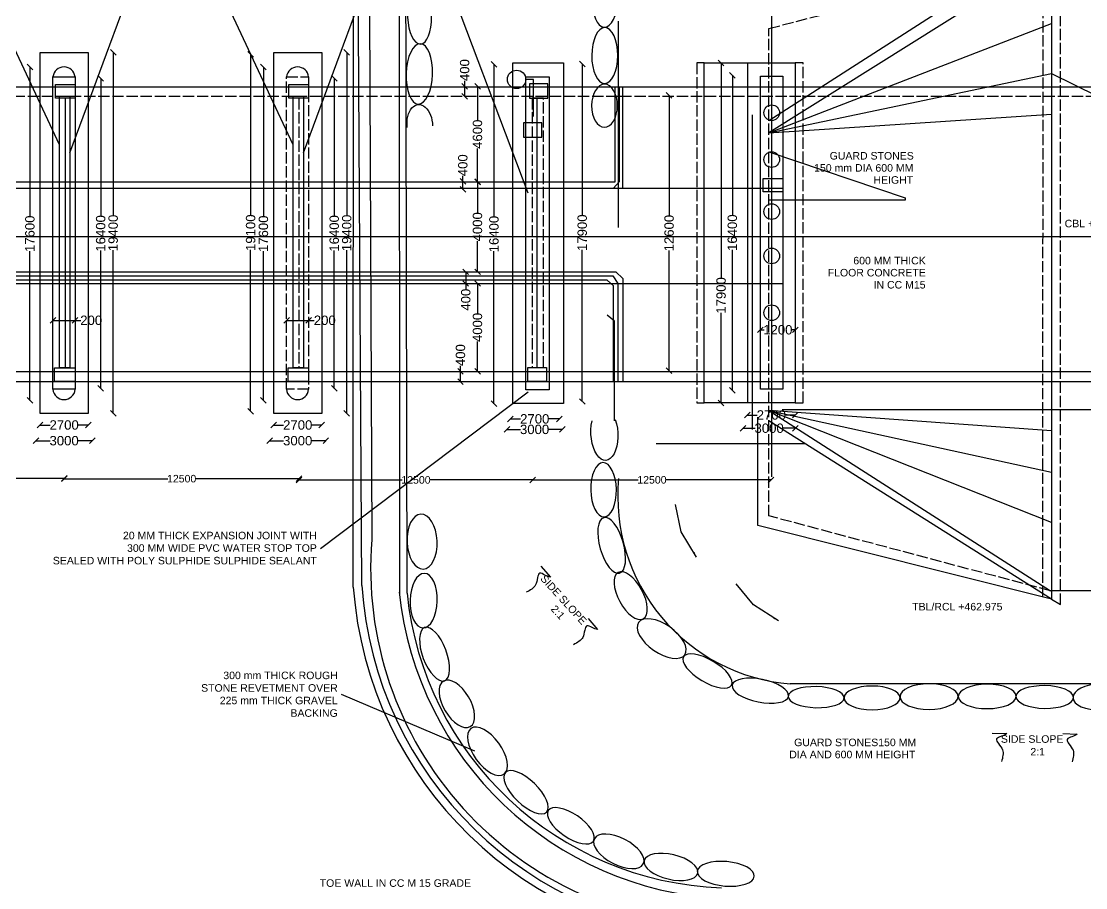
# Model space of a CAD drawing. Header units: millimetres. Extents: x -112454 to 301508, y -143387 to 43222.
# Drawn here: x 205850 to 262431, y -101348 to -55303 of the extents above; entities that cross this region are included whole.
import ezdxf

# ---------------------------------------------------------------- set-up
doc = ezdxf.new("R2010")
doc.units = ezdxf.units.MM
doc.header["$MEASUREMENT"] = 0
doc.linetypes.add('ACAD_ISO02W100', pattern=[15, 12, -3])
for name, color, linetype in [('DIMENSION', 7, 'Continuous'), ('DRAWING', 7, 'Continuous'), ('TEXT', 7, 'Continuous')]:
    doc.layers.add(name, color=color, linetype=linetype)
doc.styles.get("Standard").update_dxf_attribs({"font": 'arial.ttf', "height": 500})
doc.dimstyles.get("Standard").update_dxf_attribs({"dimtxt": 500, "dimasz": 300, "dimexe": 0.18, "dimexo": 0.0625, "dimgap": 0.09, "dimtad": 0, "dimdec": 0, "dimzin": 0, "dimdsep": 46, "dimtxsty": 'Standard', "dimblk": 'OBLIQUE', "dimcen": 0.09, "dimse1": 1, "dimse2": 1, "dimadec": 0, "dimazin": 0, "dimtfac": 1, "dimtdec": 0, "dimtofl": 0, "dimtmove": 0, "dimatfit": 3, "dimfxl": 0, "dimtolj": 1, "dimtzin": 0, "dimarcsym": 0})

# ---------------------------------------------------------------- blocks, each defined once
blk = doc.blocks.new('_Oblique')
at = {"color": 0, "linetype": 'ByBlock', "lineweight": -2}
blk.add_line((-0.5, -0.5), (0.5, 0.5), dxfattribs=at)
blk = doc.blocks.new('*D146')
at = {"layer": 'Defpoints', "color": 0, "transparency": 16777216}
for p in [(206308, -57739), (206851, -57739), (206851, -75452)]:
    blk.add_point(p, dxfattribs=at)
at = {"layer": 'DIMENSION', "color": 0, "lineweight": -2, "transparency": 16777216}
for p, q in [((206308, -57739), (206308, -65679)), ((206308, -75452), (206308, -67512))]:
    blk.add_line(p, q, dxfattribs=at)
at = {"layer": 'DIMENSION', "color": 0, "lineweight": -2, "transparency": 16777216, "xscale": 300, "yscale": 300, "zscale": 300}
for p, rotation in [((206308, -57739), 90), ((206308, -75452), 270)]:
    blk.add_blockref('_Oblique', p, dxfattribs=dict(at, rotation=rotation))
at = {"layer": 'DIMENSION', "color": 0, "transparency": 16777216, "insert": (206308, -66596), "char_height": 500, "attachment_point": 5, "rotation": 90}
blk.add_mtext('\\A1;17600', dxfattribs=at)
blk = doc.blocks.new('*D147')
at = {"layer": 'Defpoints', "color": 0, "transparency": 16777216}
for p in [(209892, -58341), (209892, -74809), (210072, -74809)]:
    blk.add_point(p, dxfattribs=at)
at = {"layer": 'DIMENSION', "color": 0, "lineweight": -2, "transparency": 16777216}
for p, q in [((210072, -58341), (210072, -65659)), ((210072, -74809), (210072, -67492))]:
    blk.add_line(p, q, dxfattribs=at)
at = {"layer": 'DIMENSION', "color": 0, "lineweight": -2, "transparency": 16777216, "xscale": 300, "yscale": 300, "zscale": 300}
for p, rotation in [((210072, -58341), 90), ((210072, -74809), 270)]:
    blk.add_blockref('_Oblique', p, dxfattribs=dict(at, rotation=rotation))
at = {"layer": 'DIMENSION', "color": 0, "transparency": 16777216, "insert": (210072, -66575), "char_height": 500, "attachment_point": 5, "rotation": 90}
blk.add_mtext('\\A1;16400', dxfattribs=at)
blk = doc.blocks.new('*D148')
at = {"layer": 'Defpoints', "color": 0, "transparency": 16777216}
for p in [(209408, -56960), (210735, -56960), (209408, -76140)]:
    blk.add_point(p, dxfattribs=at)
at = {"layer": 'DIMENSION', "color": 0, "lineweight": -2, "transparency": 16777216}
for p, q in [((210735, -56960), (210735, -65633)), ((210735, -76140), (210735, -67466))]:
    blk.add_line(p, q, dxfattribs=at)
at = {"layer": 'DIMENSION', "color": 0, "lineweight": -2, "transparency": 16777216, "xscale": 300, "yscale": 300, "zscale": 300}
for p, rotation in [((210735, -56960), 90), ((210735, -76140), 270)]:
    blk.add_blockref('_Oblique', p, dxfattribs=dict(at, rotation=rotation))
at = {"layer": 'DIMENSION', "color": 0, "transparency": 16777216, "insert": (210735, -66550), "char_height": 500, "attachment_point": 5, "rotation": 90}
blk.add_mtext('\\A1;19400', dxfattribs=at)
blk = doc.blocks.new('*D149')
at = {"layer": 'Defpoints', "color": 0, "transparency": 16777216}
for p in [(206851, -76140), (209408, -76140), (209408, -76759)]:
    blk.add_point(p, dxfattribs=at)
at = {"layer": 'DIMENSION', "color": 0, "lineweight": -2, "transparency": 16777216}
for p, q in [((206851, -76759), (207379, -76759)), ((209408, -76759), (208879, -76759))]:
    blk.add_line(p, q, dxfattribs=at)
at = {"layer": 'DIMENSION', "color": 0, "lineweight": -2, "transparency": 16777216, "xscale": 300, "yscale": 300, "zscale": 300, "rotation": 180}
blk.add_blockref('_Oblique', (206851, -76759), dxfattribs=at)
at = {"layer": 'DIMENSION', "color": 0, "lineweight": -2, "transparency": 16777216, "xscale": 300, "yscale": 300, "zscale": 300}
blk.add_blockref('_Oblique', (209408, -76759), dxfattribs=at)
at = {"layer": 'DIMENSION', "color": 0, "transparency": 16777216, "insert": (208129, -76759), "char_height": 500, "attachment_point": 5}
blk.add_mtext('\\A1;2700', dxfattribs=at)
blk = doc.blocks.new('*D144')
at = {"layer": 'Defpoints', "color": 0, "transparency": 16777216}
for p in [(206632, -77485), (209623, -77485), (206632, -77594)]:
    blk.add_point(p, dxfattribs=at)
at = {"layer": 'DIMENSION', "color": 0, "lineweight": -2, "transparency": 16777216}
for p, q in [((206632, -77594), (207382, -77594)), ((209623, -77594), (208873, -77594))]:
    blk.add_line(p, q, dxfattribs=at)
at = {"layer": 'DIMENSION', "color": 0, "lineweight": -2, "transparency": 16777216, "xscale": 300, "yscale": 300, "zscale": 300, "rotation": 180}
blk.add_blockref('_Oblique', (206632, -77594), dxfattribs=at)
at = {"layer": 'DIMENSION', "color": 0, "lineweight": -2, "transparency": 16777216, "xscale": 300, "yscale": 300, "zscale": 300}
blk.add_blockref('_Oblique', (209623, -77594), dxfattribs=at)
at = {"layer": 'DIMENSION', "color": 0, "transparency": 16777216, "insert": (208127, -77594), "char_height": 500, "attachment_point": 5}
blk.add_mtext('\\A1;3000', dxfattribs=at)
blk = doc.blocks.new('*D150')
at = {"layer": 'Defpoints', "color": 0, "transparency": 16777216}
for p in [(208710, -71196), (207534, -71750), (208710, -71750)]:
    blk.add_point(p, dxfattribs=at)
at = {"layer": 'DIMENSION', "color": 0, "lineweight": -2, "transparency": 16777216}
for p, q in [((207534, -71196), (208710, -71196)), ((208710, -71196), (209010, -71196))]:
    blk.add_line(p, q, dxfattribs=at)
at = {"layer": 'DIMENSION', "color": 0, "lineweight": -2, "transparency": 16777216, "xscale": 300, "yscale": 300, "zscale": 300, "rotation": 180}
blk.add_blockref('_Oblique', (207534, -71196), dxfattribs=at)
at = {"layer": 'DIMENSION', "color": 0, "lineweight": -2, "transparency": 16777216, "xscale": 300, "yscale": 300, "zscale": 300}
blk.add_blockref('_Oblique', (208710, -71196), dxfattribs=at)
at = {"layer": 'DIMENSION', "color": 0, "transparency": 16777216, "insert": (209566, -71196), "char_height": 500, "attachment_point": 5}
blk.add_mtext('\\A1;200', dxfattribs=at)
blk = doc.blocks.new('*D152')
at = {"layer": 'Defpoints', "color": 0, "transparency": 16777216}
for p in [(218042, -57055), (218047, -57055), (217946, -76023)]:
    blk.add_point(p, dxfattribs=at)
at = {"layer": 'DIMENSION', "color": 0, "lineweight": -2, "transparency": 16777216}
for p, q in [((218042, -57055), (218042, -65623)), ((218042, -76023), (218042, -67456))]:
    blk.add_line(p, q, dxfattribs=at)
at = {"layer": 'DIMENSION', "color": 0, "lineweight": -2, "transparency": 16777216, "xscale": 300, "yscale": 300, "zscale": 300}
for p, rotation in [((218042, -57055), 90), ((218042, -76023), 270)]:
    blk.add_blockref('_Oblique', p, dxfattribs=dict(at, rotation=rotation))
at = {"layer": 'DIMENSION', "color": 0, "transparency": 16777216, "insert": (218042, -66539), "char_height": 500, "attachment_point": 5, "rotation": 90}
blk.add_mtext('\\A1;19100', dxfattribs=at)
blk = doc.blocks.new('*D153')
at = {"layer": 'Defpoints', "color": 0, "transparency": 16777216}
for p in [(218723, -57739), (219266, -57739), (219266, -75452)]:
    blk.add_point(p, dxfattribs=at)
at = {"layer": 'DIMENSION', "color": 0, "lineweight": -2, "transparency": 16777216}
for p, q in [((218723, -57739), (218723, -65679)), ((218723, -75452), (218723, -67512))]:
    blk.add_line(p, q, dxfattribs=at)
at = {"layer": 'DIMENSION', "color": 0, "lineweight": -2, "transparency": 16777216, "xscale": 300, "yscale": 300, "zscale": 300}
for p, rotation in [((218723, -57739), 90), ((218723, -75452), 270)]:
    blk.add_blockref('_Oblique', p, dxfattribs=dict(at, rotation=rotation))
at = {"layer": 'DIMENSION', "color": 0, "transparency": 16777216, "insert": (218723, -66596), "char_height": 500, "attachment_point": 5, "rotation": 90}
blk.add_mtext('\\A1;17600', dxfattribs=at)
blk = doc.blocks.new('*D154')
at = {"layer": 'Defpoints', "color": 0, "transparency": 16777216}
for p in [(222307, -58341), (222307, -74809), (222487, -74809)]:
    blk.add_point(p, dxfattribs=at)
at = {"layer": 'DIMENSION', "color": 0, "lineweight": -2, "transparency": 16777216}
for p, q in [((222487, -58341), (222487, -65659)), ((222487, -74809), (222487, -67492))]:
    blk.add_line(p, q, dxfattribs=at)
at = {"layer": 'DIMENSION', "color": 0, "lineweight": -2, "transparency": 16777216, "xscale": 300, "yscale": 300, "zscale": 300}
for p, rotation in [((222487, -58341), 90), ((222487, -74809), 270)]:
    blk.add_blockref('_Oblique', p, dxfattribs=dict(at, rotation=rotation))
at = {"layer": 'DIMENSION', "color": 0, "transparency": 16777216, "insert": (222487, -66575), "char_height": 500, "attachment_point": 5, "rotation": 90}
blk.add_mtext('\\A1;16400', dxfattribs=at)
blk = doc.blocks.new('*D155')
at = {"layer": 'Defpoints', "color": 0, "transparency": 16777216}
for p in [(221824, -56960), (223151, -56960), (221824, -76140)]:
    blk.add_point(p, dxfattribs=at)
at = {"layer": 'DIMENSION', "color": 0, "lineweight": -2, "transparency": 16777216}
for p, q in [((223151, -56960), (223151, -65633)), ((223151, -76140), (223151, -67466))]:
    blk.add_line(p, q, dxfattribs=at)
at = {"layer": 'DIMENSION', "color": 0, "lineweight": -2, "transparency": 16777216, "xscale": 300, "yscale": 300, "zscale": 300}
for p, rotation in [((223151, -56960), 90), ((223151, -76140), 270)]:
    blk.add_blockref('_Oblique', p, dxfattribs=dict(at, rotation=rotation))
at = {"layer": 'DIMENSION', "color": 0, "transparency": 16777216, "insert": (223151, -66550), "char_height": 500, "attachment_point": 5, "rotation": 90}
blk.add_mtext('\\A1;19400', dxfattribs=at)
blk = doc.blocks.new('*D156')
at = {"layer": 'Defpoints', "color": 0, "transparency": 16777216}
for p in [(219266, -76140), (221824, -76140), (221824, -76759)]:
    blk.add_point(p, dxfattribs=at)
at = {"layer": 'DIMENSION', "color": 0, "lineweight": -2, "transparency": 16777216}
for p, q in [((219266, -76759), (219795, -76759)), ((221824, -76759), (221295, -76759))]:
    blk.add_line(p, q, dxfattribs=at)
at = {"layer": 'DIMENSION', "color": 0, "lineweight": -2, "transparency": 16777216, "xscale": 300, "yscale": 300, "zscale": 300, "rotation": 180}
blk.add_blockref('_Oblique', (219266, -76759), dxfattribs=at)
at = {"layer": 'DIMENSION', "color": 0, "lineweight": -2, "transparency": 16777216, "xscale": 300, "yscale": 300, "zscale": 300}
blk.add_blockref('_Oblique', (221824, -76759), dxfattribs=at)
at = {"layer": 'DIMENSION', "color": 0, "transparency": 16777216, "insert": (220545, -76759), "char_height": 500, "attachment_point": 5}
blk.add_mtext('\\A1;2700', dxfattribs=at)
blk = doc.blocks.new('*D151')
at = {"layer": 'Defpoints', "color": 0, "transparency": 16777216}
for p in [(219047, -77485), (222039, -77485), (219047, -77594)]:
    blk.add_point(p, dxfattribs=at)
at = {"layer": 'DIMENSION', "color": 0, "lineweight": -2, "transparency": 16777216}
for p, q in [((219047, -77594), (219797, -77594)), ((222039, -77594), (221289, -77594))]:
    blk.add_line(p, q, dxfattribs=at)
at = {"layer": 'DIMENSION', "color": 0, "lineweight": -2, "transparency": 16777216, "xscale": 300, "yscale": 300, "zscale": 300, "rotation": 180}
blk.add_blockref('_Oblique', (219047, -77594), dxfattribs=at)
at = {"layer": 'DIMENSION', "color": 0, "lineweight": -2, "transparency": 16777216, "xscale": 300, "yscale": 300, "zscale": 300}
blk.add_blockref('_Oblique', (222039, -77594), dxfattribs=at)
at = {"layer": 'DIMENSION', "color": 0, "transparency": 16777216, "insert": (220543, -77594), "char_height": 500, "attachment_point": 5}
blk.add_mtext('\\A1;3000', dxfattribs=at)
blk = doc.blocks.new('*D157')
at = {"layer": 'Defpoints', "color": 0, "transparency": 16777216}
for p in [(221126, -71196), (219950, -71750), (221126, -71750)]:
    blk.add_point(p, dxfattribs=at)
at = {"layer": 'DIMENSION', "color": 0, "lineweight": -2, "transparency": 16777216}
for p, q in [((219950, -71196), (221126, -71196)), ((221126, -71196), (221426, -71196))]:
    blk.add_line(p, q, dxfattribs=at)
at = {"layer": 'DIMENSION', "color": 0, "lineweight": -2, "transparency": 16777216, "xscale": 300, "yscale": 300, "zscale": 300, "rotation": 180}
blk.add_blockref('_Oblique', (219950, -71196), dxfattribs=at)
at = {"layer": 'DIMENSION', "color": 0, "lineweight": -2, "transparency": 16777216, "xscale": 300, "yscale": 300, "zscale": 300}
blk.add_blockref('_Oblique', (221126, -71196), dxfattribs=at)
at = {"layer": 'DIMENSION', "color": 0, "transparency": 16777216, "insert": (221982, -71196), "char_height": 500, "attachment_point": 5}
blk.add_mtext('\\A1;200', dxfattribs=at)
blk = doc.blocks.new('*D165')
at = {"layer": 'Defpoints', "color": 0, "transparency": 16777216}
for p in [(230097, -58758), (229420, -59288), (230097, -59288)]:
    blk.add_point(p, dxfattribs=at)
at = {"layer": 'DIMENSION', "color": 0, "lineweight": -2, "transparency": 16777216}
for p, q in [((229420, -58758), (229420, -58458)), ((229420, -59288), (229420, -58758))]:
    blk.add_line(p, q, dxfattribs=at)
at = {"layer": 'DIMENSION', "color": 0, "lineweight": -2, "transparency": 16777216, "xscale": 300, "yscale": 300, "zscale": 300}
for p, rotation in [((229420, -58758), 90), ((229420, -59288), 270)]:
    blk.add_blockref('_Oblique', p, dxfattribs=dict(at, rotation=rotation))
at = {"layer": 'DIMENSION', "color": 0, "transparency": 16777216, "insert": (229420, -57897), "char_height": 500, "attachment_point": 5, "rotation": 90}
blk.add_mtext('\\A1;400', dxfattribs=at)
blk = doc.blocks.new('*D166')
at = {"layer": 'Defpoints', "color": 0, "transparency": 16777216}
for p in [(230165, -58763), (230102, -63846), (230165, -63846)]:
    blk.add_point(p, dxfattribs=at)
at = {"layer": 'DIMENSION', "color": 0, "lineweight": -2, "transparency": 16777216}
for p, q in [((230102, -58763), (230102, -60548)), ((230102, -63846), (230102, -62060))]:
    blk.add_line(p, q, dxfattribs=at)
at = {"layer": 'DIMENSION', "color": 0, "lineweight": -2, "transparency": 16777216, "xscale": 300, "yscale": 300, "zscale": 300}
for p, rotation in [((230102, -58763), 90), ((230102, -63846), 270)]:
    blk.add_blockref('_Oblique', p, dxfattribs=dict(at, rotation=rotation))
at = {"layer": 'DIMENSION', "color": 0, "transparency": 16777216, "insert": (230102, -61304), "char_height": 500, "attachment_point": 5, "rotation": 90}
blk.add_mtext('\\A1;4600', dxfattribs=at)
blk = doc.blocks.new('*D167')
at = {"layer": 'Defpoints', "color": 0, "transparency": 16777216}
for p in [(229322, -63816), (229353, -63816), (229353, -64237)]:
    blk.add_point(p, dxfattribs=at)
at = {"layer": 'DIMENSION', "color": 0, "lineweight": -2, "transparency": 16777216}
for p, q in [((229322, -63816), (229322, -63516)), ((229322, -64237), (229322, -63816))]:
    blk.add_line(p, q, dxfattribs=at)
at = {"layer": 'DIMENSION', "color": 0, "lineweight": -2, "transparency": 16777216, "xscale": 300, "yscale": 300, "zscale": 300}
for p, rotation in [((229322, -63816), 90), ((229322, -64237), 270)]:
    blk.add_blockref('_Oblique', p, dxfattribs=dict(at, rotation=rotation))
at = {"layer": 'DIMENSION', "color": 0, "transparency": 16777216, "insert": (229322, -62954), "char_height": 500, "attachment_point": 5, "rotation": 90}
blk.add_mtext('\\A1;400', dxfattribs=at)
blk = doc.blocks.new('*D168')
at = {"layer": 'Defpoints', "color": 0, "transparency": 16777216}
for p in [(230102, -63832), (230102, -68618), (230102, -68618)]:
    blk.add_point(p, dxfattribs=at)
at = {"layer": 'DIMENSION', "color": 0, "lineweight": -2, "transparency": 16777216}
for p, q in [((230102, -63832), (230102, -65469)), ((230102, -68618), (230102, -66981))]:
    blk.add_line(p, q, dxfattribs=at)
at = {"layer": 'DIMENSION', "color": 0, "lineweight": -2, "transparency": 16777216, "xscale": 300, "yscale": 300, "zscale": 300}
for p, rotation in [((230102, -63832), 90), ((230102, -68618), 270)]:
    blk.add_blockref('_Oblique', p, dxfattribs=dict(at, rotation=rotation))
at = {"layer": 'DIMENSION', "color": 0, "transparency": 16777216, "insert": (230102, -66225), "char_height": 500, "attachment_point": 5, "rotation": 90}
blk.add_mtext('\\A1;4000', dxfattribs=at)
blk = doc.blocks.new('*D169')
at = {"layer": 'Defpoints', "color": 0, "transparency": 16777216}
for p in [(230102, -69237), (230102, -73906), (230102, -73906)]:
    blk.add_point(p, dxfattribs=at)
at = {"layer": 'DIMENSION', "color": 0, "lineweight": -2, "transparency": 16777216}
for p, q in [((230102, -69237), (230102, -70816)), ((230102, -73906), (230102, -72328))]:
    blk.add_line(p, q, dxfattribs=at)
at = {"layer": 'DIMENSION', "color": 0, "lineweight": -2, "transparency": 16777216, "xscale": 300, "yscale": 300, "zscale": 300}
for p, rotation in [((230102, -69237), 90), ((230102, -73906), 270)]:
    blk.add_blockref('_Oblique', p, dxfattribs=dict(at, rotation=rotation))
at = {"layer": 'DIMENSION', "color": 0, "transparency": 16777216, "insert": (230102, -71572), "char_height": 500, "attachment_point": 5, "rotation": 90}
blk.add_mtext('\\A1;4000', dxfattribs=at)
blk = doc.blocks.new('*D170')
at = {"layer": 'Defpoints', "color": 0, "transparency": 16777216}
for p in [(229197, -73906), (229228, -73906), (229228, -74452)]:
    blk.add_point(p, dxfattribs=at)
at = {"layer": 'DIMENSION', "color": 0, "lineweight": -2, "transparency": 16777216}
for p, q in [((229197, -73906), (229197, -73606)), ((229197, -74452), (229197, -73906))]:
    blk.add_line(p, q, dxfattribs=at)
at = {"layer": 'DIMENSION', "color": 0, "lineweight": -2, "transparency": 16777216, "xscale": 300, "yscale": 300, "zscale": 300}
for p, rotation in [((229197, -73906), 90), ((229197, -74452), 270)]:
    blk.add_blockref('_Oblique', p, dxfattribs=dict(at, rotation=rotation))
at = {"layer": 'DIMENSION', "color": 0, "transparency": 16777216, "insert": (229197, -73044), "char_height": 500, "attachment_point": 5, "rotation": 90}
blk.add_mtext('\\A1;400', dxfattribs=at)
blk = doc.blocks.new('*D171')
at = {"layer": 'Defpoints', "color": 0, "transparency": 16777216}
for p in [(229197, -68618), (229197, -69237), (229478, -69237)]:
    blk.add_point(p, dxfattribs=at)
at = {"layer": 'DIMENSION', "color": 0, "lineweight": -2, "transparency": 16777216}
for p, q in [((229478, -68618), (229478, -69237)), ((229478, -69237), (229478, -69537))]:
    blk.add_line(p, q, dxfattribs=at)
at = {"layer": 'DIMENSION', "color": 0, "lineweight": -2, "transparency": 16777216, "xscale": 300, "yscale": 300, "zscale": 300}
for p, rotation in [((229478, -68618), 90), ((229478, -69237), 270)]:
    blk.add_blockref('_Oblique', p, dxfattribs=dict(at, rotation=rotation))
at = {"layer": 'DIMENSION', "color": 0, "transparency": 16777216, "insert": (229478, -70099), "char_height": 500, "attachment_point": 5, "rotation": 90}
blk.add_mtext('\\A1;400', dxfattribs=at)
blk = doc.blocks.new('*D172')
at = {"layer": 'Defpoints', "color": 0, "transparency": 16777216}
for p in [(230674, -57589), (230977, -57589), (230674, -75630)]:
    blk.add_point(p, dxfattribs=at)
at = {"layer": 'DIMENSION', "color": 0, "lineweight": -2, "transparency": 16777216}
for p, q in [((230977, -57589), (230977, -65693)), ((230977, -75630), (230977, -67526))]:
    blk.add_line(p, q, dxfattribs=at)
at = {"layer": 'DIMENSION', "color": 0, "lineweight": -2, "transparency": 16777216, "xscale": 300, "yscale": 300, "zscale": 300}
for p, rotation in [((230977, -57589), 90), ((230977, -75630), 270)]:
    blk.add_blockref('_Oblique', p, dxfattribs=dict(at, rotation=rotation))
at = {"layer": 'DIMENSION', "color": 0, "transparency": 16777216, "insert": (230977, -66610), "char_height": 500, "attachment_point": 5, "rotation": 90}
blk.add_mtext('\\A1;16400', dxfattribs=at)
blk = doc.blocks.new('*D173')
at = {"layer": 'Defpoints', "color": 0, "transparency": 16777216}
for p in [(235133, -57571), (235133, -75508), (235669, -75508)]:
    blk.add_point(p, dxfattribs=at)
at = {"layer": 'DIMENSION', "color": 0, "lineweight": -2, "transparency": 16777216}
for p, q in [((235669, -57571), (235669, -65623)), ((235669, -75508), (235669, -67456))]:
    blk.add_line(p, q, dxfattribs=at)
at = {"layer": 'DIMENSION', "color": 0, "lineweight": -2, "transparency": 16777216, "xscale": 300, "yscale": 300, "zscale": 300}
for p, rotation in [((235669, -57571), 90), ((235669, -75508), 270)]:
    blk.add_blockref('_Oblique', p, dxfattribs=dict(at, rotation=rotation))
at = {"layer": 'DIMENSION', "color": 0, "transparency": 16777216, "insert": (235669, -66539), "char_height": 500, "attachment_point": 5, "rotation": 90}
blk.add_mtext('\\A1;17900', dxfattribs=at)
blk = doc.blocks.new('*D174')
at = {"layer": 'Defpoints', "color": 0, "transparency": 16777216}
for p in [(231842, -76163), (234447, -76163), (234447, -76435)]:
    blk.add_point(p, dxfattribs=at)
at = {"layer": 'DIMENSION', "color": 0, "lineweight": -2, "transparency": 16777216}
for p, q in [((231842, -76435), (232394, -76435)), ((234447, -76435), (233894, -76435))]:
    blk.add_line(p, q, dxfattribs=at)
at = {"layer": 'DIMENSION', "color": 0, "lineweight": -2, "transparency": 16777216, "xscale": 300, "yscale": 300, "zscale": 300, "rotation": 180}
blk.add_blockref('_Oblique', (231842, -76435), dxfattribs=at)
at = {"layer": 'DIMENSION', "color": 0, "lineweight": -2, "transparency": 16777216, "xscale": 300, "yscale": 300, "zscale": 300}
blk.add_blockref('_Oblique', (234447, -76435), dxfattribs=at)
at = {"layer": 'DIMENSION', "color": 0, "transparency": 16777216, "insert": (233144, -76435), "char_height": 500, "attachment_point": 5}
blk.add_mtext('\\A1;2700', dxfattribs=at)
blk = doc.blocks.new('*D175')
at = {"layer": 'Defpoints', "color": 0, "transparency": 16777216}
for p in [(231666, -76946), (234607, -76946), (231666, -76994)]:
    blk.add_point(p, dxfattribs=at)
at = {"layer": 'DIMENSION', "color": 0, "lineweight": -2, "transparency": 16777216}
for p, q in [((231666, -76994), (232391, -76994)), ((234607, -76994), (233882, -76994))]:
    blk.add_line(p, q, dxfattribs=at)
at = {"layer": 'DIMENSION', "color": 0, "lineweight": -2, "transparency": 16777216, "xscale": 300, "yscale": 300, "zscale": 300, "rotation": 180}
blk.add_blockref('_Oblique', (231666, -76994), dxfattribs=at)
at = {"layer": 'DIMENSION', "color": 0, "lineweight": -2, "transparency": 16777216, "xscale": 300, "yscale": 300, "zscale": 300}
blk.add_blockref('_Oblique', (234607, -76994), dxfattribs=at)
at = {"layer": 'DIMENSION', "color": 0, "transparency": 16777216, "insert": (233136, -76994), "char_height": 500, "attachment_point": 5}
blk.add_mtext('\\A1;3000', dxfattribs=at)
blk = doc.blocks.new('*D176')
at = {"layer": 'Defpoints', "color": 0, "transparency": 16777216}
for p in [(240343, -59244), (240287, -73874), (240343, -73874)]:
    blk.add_point(p, dxfattribs=at)
at = {"layer": 'DIMENSION', "color": 0, "lineweight": -2, "transparency": 16777216}
for p, q in [((240287, -59244), (240287, -65642)), ((240287, -73874), (240287, -67476))]:
    blk.add_line(p, q, dxfattribs=at)
at = {"layer": 'DIMENSION', "color": 0, "lineweight": -2, "transparency": 16777216, "xscale": 300, "yscale": 300, "zscale": 300}
for p, rotation in [((240287, -59244), 90), ((240287, -73874), 270)]:
    blk.add_blockref('_Oblique', p, dxfattribs=dict(at, rotation=rotation))
at = {"layer": 'DIMENSION', "color": 0, "transparency": 16777216, "insert": (240287, -66559), "char_height": 500, "attachment_point": 5, "rotation": 90}
blk.add_mtext('\\A1;12600', dxfattribs=at)
blk = doc.blocks.new('*D177')
at = {"layer": 'Defpoints', "color": 0, "transparency": 16777216}
for p in [(243050, -57517), (243142, -57517), (243142, -75581)]:
    blk.add_point(p, dxfattribs=at)
at = {"layer": 'DIMENSION', "color": 0, "lineweight": -2, "transparency": 16777216}
for p, q in [((243050, -57517), (243050, -68955)), ((243050, -75581), (243050, -70788))]:
    blk.add_line(p, q, dxfattribs=at)
at = {"layer": 'DIMENSION', "color": 0, "lineweight": -2, "transparency": 16777216, "xscale": 300, "yscale": 300, "zscale": 300}
for p, rotation in [((243050, -57517), 90), ((243050, -75581), 270)]:
    blk.add_blockref('_Oblique', p, dxfattribs=dict(at, rotation=rotation))
at = {"layer": 'DIMENSION', "color": 0, "transparency": 16777216, "insert": (243050, -69872), "char_height": 500, "attachment_point": 5, "rotation": 90}
blk.add_mtext('\\A1;17900', dxfattribs=at)
blk = doc.blocks.new('*D178')
at = {"layer": 'Defpoints', "color": 0, "transparency": 16777216}
for p in [(243647, -58167), (243720, -58167), (243720, -74907)]:
    blk.add_point(p, dxfattribs=at)
at = {"layer": 'DIMENSION', "color": 0, "lineweight": -2, "transparency": 16777216}
for p, q in [((243647, -58167), (243647, -65621)), ((243647, -74907), (243647, -67454))]:
    blk.add_line(p, q, dxfattribs=at)
at = {"layer": 'DIMENSION', "color": 0, "lineweight": -2, "transparency": 16777216, "xscale": 300, "yscale": 300, "zscale": 300}
for p, rotation in [((243647, -58167), 90), ((243647, -74907), 270)]:
    blk.add_blockref('_Oblique', p, dxfattribs=dict(at, rotation=rotation))
at = {"layer": 'DIMENSION', "color": 0, "transparency": 16777216, "insert": (243647, -66537), "char_height": 500, "attachment_point": 5, "rotation": 90}
blk.add_mtext('\\A1;16400', dxfattribs=at)
blk = doc.blocks.new('*D179')
at = {"layer": 'Defpoints', "color": 0, "transparency": 16777216}
for p in [(246988, -71700), (245142, -71877), (246988, -71877)]:
    blk.add_point(p, dxfattribs=at)
at = {"layer": 'DIMENSION', "color": 0, "lineweight": -2, "transparency": 16777216}
for p, q in [((245142, -71700), (245343, -71700)), ((246988, -71700), (246787, -71700))]:
    blk.add_line(p, q, dxfattribs=at)
at = {"layer": 'DIMENSION', "color": 0, "lineweight": -2, "transparency": 16777216, "xscale": 300, "yscale": 300, "zscale": 300, "rotation": 180}
blk.add_blockref('_Oblique', (245142, -71700), dxfattribs=at)
at = {"layer": 'DIMENSION', "color": 0, "lineweight": -2, "transparency": 16777216, "xscale": 300, "yscale": 300, "zscale": 300}
blk.add_blockref('_Oblique', (246988, -71700), dxfattribs=at)
at = {"layer": 'DIMENSION', "color": 0, "transparency": 16777216, "insert": (246065, -71700), "char_height": 500, "attachment_point": 5}
blk.add_mtext('\\A1;1200', dxfattribs=at)
blk = doc.blocks.new('*D180')
at = {"layer": 'Defpoints', "color": 0, "transparency": 16777216}
for p in [(244450, -75581), (246988, -75581), (246988, -76227)]:
    blk.add_point(p, dxfattribs=at)
at = {"layer": 'DIMENSION', "color": 0, "lineweight": -2, "transparency": 16777216}
for p, q in [((244450, -76227), (244969, -76227)), ((246988, -76227), (246469, -76227))]:
    blk.add_line(p, q, dxfattribs=at)
at = {"layer": 'DIMENSION', "color": 0, "lineweight": -2, "transparency": 16777216, "xscale": 300, "yscale": 300, "zscale": 300, "rotation": 180}
blk.add_blockref('_Oblique', (244450, -76227), dxfattribs=at)
at = {"layer": 'DIMENSION', "color": 0, "lineweight": -2, "transparency": 16777216, "xscale": 300, "yscale": 300, "zscale": 300}
blk.add_blockref('_Oblique', (246988, -76227), dxfattribs=at)
at = {"layer": 'DIMENSION', "color": 0, "transparency": 16777216, "insert": (245719, -76227), "char_height": 500, "attachment_point": 5}
blk.add_mtext('\\A1;2700', dxfattribs=at)
blk = doc.blocks.new('*D181')
at = {"layer": 'Defpoints', "color": 0, "transparency": 16777216}
for p in [(246993, -76931), (244213, -76996), (246993, -76996)]:
    blk.add_point(p, dxfattribs=at)
at = {"layer": 'DIMENSION', "color": 0, "lineweight": -2, "transparency": 16777216}
for p, q in [((244213, -76931), (244857, -76931)), ((246993, -76931), (246348, -76931))]:
    blk.add_line(p, q, dxfattribs=at)
at = {"layer": 'DIMENSION', "color": 0, "lineweight": -2, "transparency": 16777216, "xscale": 300, "yscale": 300, "zscale": 300, "rotation": 180}
blk.add_blockref('_Oblique', (244213, -76931), dxfattribs=at)
at = {"layer": 'DIMENSION', "color": 0, "lineweight": -2, "transparency": 16777216, "xscale": 300, "yscale": 300, "zscale": 300}
blk.add_blockref('_Oblique', (246993, -76931), dxfattribs=at)
at = {"layer": 'DIMENSION', "color": 0, "transparency": 16777216, "insert": (245603, -76931), "char_height": 500, "attachment_point": 5}
blk.add_mtext('\\A1;3000', dxfattribs=at)
blk = doc.blocks.new('*D308')
at = {"layer": 'Defpoints', "color": 0, "transparency": 16777216}
for p in [(195646, -79598), (208133, -79558), (208133, -79598)]:
    blk.add_point(p, dxfattribs=at)
at = {"layer": 'DIMENSION', "color": 0, "lineweight": -2, "transparency": 16777216}
for p, q in [((195646, -79598), (201156, -79598)), ((208133, -79598), (202623, -79598))]:
    blk.add_line(p, q, dxfattribs=at)
at = {"layer": 'DIMENSION', "color": 0, "lineweight": -2, "transparency": 16777216, "xscale": 300, "yscale": 300, "zscale": 300, "rotation": 180}
blk.add_blockref('_Oblique', (195646, -79598), dxfattribs=at)
at = {"layer": 'DIMENSION', "color": 0, "lineweight": -2, "transparency": 16777216, "xscale": 300, "yscale": 300, "zscale": 300}
blk.add_blockref('_Oblique', (208133, -79598), dxfattribs=at)
at = {"layer": 'DIMENSION', "color": 0, "transparency": 16777216, "insert": (201890, -79598), "char_height": 400, "attachment_point": 5}
blk.add_mtext('\\A1;12500', dxfattribs=at)
blk = doc.blocks.new('*D309')
at = {"layer": 'Defpoints', "color": 0, "transparency": 16777216}
for p in [(208133, -79636), (220619, -79612), (220619, -79612)]:
    blk.add_point(p, dxfattribs=at)
at = {"layer": 'DIMENSION', "color": 0, "lineweight": -2, "transparency": 16777216}
for p, q in [((208133, -79612), (213643, -79612)), ((220619, -79612), (215109, -79612))]:
    blk.add_line(p, q, dxfattribs=at)
at = {"layer": 'DIMENSION', "color": 0, "lineweight": -2, "transparency": 16777216, "xscale": 300, "yscale": 300, "zscale": 300, "rotation": 180}
blk.add_blockref('_Oblique', (208133, -79612), dxfattribs=at)
at = {"layer": 'DIMENSION', "color": 0, "lineweight": -2, "transparency": 16777216, "xscale": 300, "yscale": 300, "zscale": 300}
blk.add_blockref('_Oblique', (220619, -79612), dxfattribs=at)
at = {"layer": 'DIMENSION', "color": 0, "transparency": 16777216, "insert": (214376, -79612), "char_height": 400, "attachment_point": 5}
blk.add_mtext('\\A1;12500', dxfattribs=at)
blk = doc.blocks.new('*D310')
at = {"layer": 'Defpoints', "color": 0, "transparency": 16777216}
for p in [(220619, -79612), (233041, -79677), (233041, -79677)]:
    blk.add_point(p, dxfattribs=at)
at = {"layer": 'DIMENSION', "color": 0, "lineweight": -2, "transparency": 16777216}
for p, q in [((220619, -79677), (226097, -79677)), ((233041, -79677), (227563, -79677))]:
    blk.add_line(p, q, dxfattribs=at)
at = {"layer": 'DIMENSION', "color": 0, "lineweight": -2, "transparency": 16777216, "xscale": 300, "yscale": 300, "zscale": 300, "rotation": 180}
blk.add_blockref('_Oblique', (220619, -79677), dxfattribs=at)
at = {"layer": 'DIMENSION', "color": 0, "lineweight": -2, "transparency": 16777216, "xscale": 300, "yscale": 300, "zscale": 300}
blk.add_blockref('_Oblique', (233041, -79677), dxfattribs=at)
at = {"layer": 'DIMENSION', "color": 0, "transparency": 16777216, "insert": (226830, -79677), "char_height": 400, "attachment_point": 5}
blk.add_mtext('\\A1;12500', dxfattribs=at)
blk = doc.blocks.new('*D311')
at = {"layer": 'Defpoints', "color": 0, "transparency": 16777216}
for p in [(233041, -79677), (245704, -79674), (245704, -79732)]:
    blk.add_point(p, dxfattribs=at)
at = {"layer": 'DIMENSION', "color": 0, "lineweight": -2, "transparency": 16777216}
for p, q in [((233041, -79674), (238639, -79674)), ((245704, -79674), (240106, -79674))]:
    blk.add_line(p, q, dxfattribs=at)
at = {"layer": 'DIMENSION', "color": 0, "lineweight": -2, "transparency": 16777216, "xscale": 300, "yscale": 300, "zscale": 300, "rotation": 180}
blk.add_blockref('_Oblique', (233041, -79674), dxfattribs=at)
at = {"layer": 'DIMENSION', "color": 0, "lineweight": -2, "transparency": 16777216, "xscale": 300, "yscale": 300, "zscale": 300}
blk.add_blockref('_Oblique', (245704, -79674), dxfattribs=at)
at = {"layer": 'DIMENSION', "color": 0, "transparency": 16777216, "insert": (239373, -79674), "char_height": 400, "width": 374.57, "attachment_point": 5}
blk.add_mtext('\\A1;12500', dxfattribs=at)

msp = doc.modelspace()

# ---------------------------------------------------------------- linework, layer by layer
at = {"layer": 'DRAWING'}
for points in [[(207887.4, -61872.1), (202212.8, -49757.1)], [(208428.8, -62293.5), (213088.5, -49705.1)], [(220303.1, -61872.1), (214628.5, -49757.1)], [(220844.5, -62293.5), (225504.2, -49705.1)], [(223496.9, -85369.4), (223506.6, -49244.3)], [(223951.4, -85281.1), (223743.3, -49749.9)], [(225933.1, -49261.7), (225947.7, -85738.4)], [(224350, -50793.4), (224478.8, -82853.9)], [(226354.1, -85698.8), (226292.4, -51073.7)], [(260254.9, -51171.6), (245589.2, -60598.1)], [(232785.6, -64430.5), (228035.7, -51813.7)], [(260614, -51800.6), (245589.2, -61233.5)], [(260614, -51800.6), (260614, -86010.6)], [(245739.5, -79513.2), (245739.5, -79513.2), (245739.5, -53607.6), (245739.5, -53607.6)], [(237584.3, -55302.6), (237584.3, -66255.3)], [(245589.2, -61233.5), (260614, -55411.2)], [(244450.1, -57516.8), (244450.1, -75581.2)], [(245589.2, -61233.5), (260614, -58077.5)], [(260614, -58077.5), (263019.1, -59263.3), (263669.7, -59263.3)], [(-104308, -58789.6), (270714.6, -58789.6)], [(-78579.7, -63829.3), (237279.7, -63829.3), (237421.9, -63829.3), (237421.9, -58789.6)], [(233070.2, -60365.8), (233070.2, -58402.8), (232657.4, -58402.8)], [(237626.6, -58789.6), (237626.6, -63841.9), (237329, -64176.2)], [(237821.6, -64176.2), (237821.6, -58789.6)], [(208181.5, -59387.3), (208181.5, -73727.8)], [(233279.2, -73705.9), (233279.2, -59377.5)], [(244716.1, -76992.1), (244716.1, -60277.6)], [(245589.2, -61233.5), (260614, -60245)], [(245589.2, -62241.4), (252826.8, -64684.2), (252826.8, -64816.6), (245589.2, -64816.6)], [(-79855.9, -64176.2), (246326.7, -64176.2)], [(-107459.8, -66743), (276257.1, -66743)], [(-78641.1, -68838.7), (-70532.7, -68838.7), (237300.7, -68838.7), (237569.4, -69240.3), (237569.4, -74451.9)], [(-71162.9, -77517), (-71162.9, -69058.8), (-70751, -68618.5), (-65997.3, -68618.5), (-3090, -68618.5), (44288.3, -68618.5), (165568.1, -68618.5), (235261.7, -68618.5), (237461.9, -68618.5), (237825.4, -68970.2), (237825.4, -74485.9), (237825.4, -74437.1)], [(-79855.9, -69237.5), (246326.7, -69237.5)], [(237323.2, -74451.9), (237323.2, -69368.6), (236994.5, -69062), (-70392.6, -69062), (-70670.8, -69238.3), (-70670.8, -74451.6)], [(237375.1, -76530.8), (237375.1, -71247.2), (236991, -70917.2)], [(-104308, -73905.9), (270714.6, -73905.9)], [(-104308, -74452), (270714.6, -74452)], [(232785.6, -75020.3), (221752.7, -83344.7)], [(260614, -77067.7), (245589.2, -75985.1)], [(245589.2, -75985.1), (260614, -79261.5)], [(260614, -81930.7), (245589.2, -75985.1)], [(245589.2, -75985.1), (260556.5, -85564.7)], [(270749.2, -75955.6), (246297.1, -75955.6)], [(260614, -86010.6), (245589.2, -76531.1)], [(239589.8, -77742.4), (247516.6, -77742.4)], [(233475.1, -84257.4), (233975.9, -84846.7)], [(270749.2, -85564.7), (260556.5, -85564.7)], [(235984.5, -87044.4), (236485.3, -87633.7)], [(270749.2, -90518.6), (246723.4, -90518.6)], [(229952.2, -94088.4), (222877.4, -91073.4)], [(257458.9, -93134.7), (258231.8, -93161.2)], [(261209.1, -93155.9), (261982.1, -93182.4)]]:
    msp.add_lwpolyline(points, dxfattribs=at)
at = {"layer": 'DRAWING', "linetype": 'ACAD_ISO02W100', "ltscale": 50}
for points in [[(260614, -86010.6), (261092.4, -86304.7), (261092.4, -50865.4), (260614, -51076.1)], [(260143.5, -85892.8), (260175.1, -51192.8)], [(260556.5, -85564.7), (245589.2, -81592.3), (245589.2, -55686.7), (260614, -51800.6)], [(242150.3, -57516.8), (241763.5, -57516.8), (241763.5, -75584.5), (242150.3, -75584.5)], [(246987.9, -75581.2), (247407.7, -75581.2), (247407.7, -57517.5), (246987.9, -57516.8)], [(-104308, -59276.5), (270714.6, -59276.5)], [(220597.1, -59387.3), (220597.1, -73727.8)]]:
    msp.add_lwpolyline(points, dxfattribs=at)
at = {"layer": 'DRAWING'}
for points in [[(209408.1, -76139.5), (206850.6, -76139.5), (206850.6, -56959.6), (209408.1, -56959.6)], [(221823.8, -76139.5), (219266.2, -76139.5), (219266.2, -56959.6), (221823.8, -56959.6)], [(234665.5, -75606.9), (231976.6, -75606.9), (231976.6, -57511.8), (234665.5, -57511.8)], [(242150.3, -57516.8), (246987.9, -57516.8), (246987.9, -75581.2), (242150.3, -75581.2)], [(208710.3, -74860.2), (207533.8, -74860.2), (207533.8, -58252.1), (208710.3, -58252.1)], [(232673, -58252.4), (233908.8, -58252.4), (233908.8, -74889.6), (232673, -74889.6)], [(246326.7, -74857.1), (245142.1, -74857.1), (245142.1, -58212.7), (246326.7, -58212.7)], [(207660.3, -58657.8), (208710.3, -58657.8), (208710.3, -59387.3), (207660.3, -59387.3)], [(220076, -58657.8), (221126, -58657.8), (221126, -59387.3), (220076, -59387.3)], [(232865.1, -59386.6), (233838.3, -59386.6), (233838.3, -58631.8), (232865.1, -58631.8)], [(208428.8, -73726.5), (207887.4, -73726.5), (207887.4, -59276.5), (208428.8, -59276.5)], [(220844.5, -73726.5), (220303.1, -73726.5), (220303.1, -59276.5), (220844.5, -59276.5)], [(233519.6, -60703.4), (232546.6, -60703.4), (232546.6, -61469.4), (233519.6, -61469.4)], [(246326.7, -64362.9), (245286.4, -64362.9), (245286.4, -63648.9), (246326.7, -63648.9)], [(207615.4, -73726.5), (208710.3, -73726.5), (208710.3, -74452), (207615.4, -74452)], [(220031, -73726.5), (221126, -73726.5), (221126, -74452), (220031, -74452)], [(232776.6, -73701), (233763.8, -73701), (233763.8, -74452), (232776.6, -74452)]]:
    msp.add_lwpolyline(points, close=True, dxfattribs=at)
at = {"layer": 'DRAWING', "linetype": 'ACAD_ISO02W100', "ltscale": 50}
for points in [[(221126, -74860.2), (219949.5, -74860.2), (219949.5, -58252.1), (221126, -58252.1)], [(233004.3, -73701), (233610.8, -73701), (233610.8, -59386.6), (233004.3, -59386.6)]]:
    msp.add_lwpolyline(points, close=True, dxfattribs=at)
at = {"layer": 'DRAWING', "ltscale": 50}
msp.add_lwpolyline([(260614, -86010.6), (245005.1, -82103), (245005.1, -76344.1)], dxfattribs=at)
at = {"layer": 'DRAWING'}
for centre, radius in [((232178.4, -58391.9), 490), ((245739.5, -60162.3), 416.1), ((245739.5, -62653), 416.1), ((245739.5, -65418.4), 416.1), ((245739.5, -67774), 416.1), ((245739.5, -70791), 416.1)]:
    msp.add_circle(centre, radius, dxfattribs=at)
for centre, radius, start, end in [((208122.1, -58319.8), 592.1, 6.56892, 173.43108), ((220537.8, -58319.8), 592.1, 6.56892, 173.43108), ((208122.1, -74818.9), 589.7, 184.01841, 355.98159), ((220537.8, -74818.9), 589.7, 184.01841, 355.98159), ((247540.8, -80568), 9984.1, 174.41417, 265.30404), ((243414.9, -84373.6), 18997, 175.41144, 268.95386), ((243940.1, -83855.6), 20499.2, 184.23498, 267.56183), ((243807.8, -83966.4), 19900, 183.78798, 267.86947), ((244053.4, -83737.6), 18215.9, 186.02116, 266.89906), ((243685.2, -83938.6), 17420.2, 185.79938, 267.96983)]:
    msp.add_arc(centre, radius, start, end, dxfattribs=at)
at = {"layer": 'DRAWING', "extrusion": (0, 0, -1)}
for centre, major_axis, ratio in [((236892, -54170.2), (-60.9, -1446.4), 0.4674605), ((227021.7, -55070.2), (-46.2, 1442.5), 0.4409362), ((236864.6, -57121.7), (-6.8, -1486.9), 0.4654339), ((227009.4, -58100), (57.7, 1604.1), 0.4400373), ((236850.9, -59788.3), (6.8, 1149), 0.5931781), ((236801.8, -80197.7), (31.6, -1441.2), 0.4743951), ((227155.1, -82954.5), (-63.2, 1459.9), 0.5463985), ((237234, -83158.1), (421, -1472.8), 0.4132363), ((227239.9, -86092.7), (-38.9, -1451), 0.5000279), ((238243.1, -85826.7), (668.8, -1232), 0.4732376), ((239890.5, -88109.2), (1229.5, -856.2), 0.501598), ((227820.2, -88936.5), (-530.4, 1413.6), 0.4238038), ((242329.1, -89829.8), (1274.6, -757.9), 0.4015137), ((229003.6, -91573.8), (-711.9, 1209.7), 0.5154517), ((245136.6, -90878.5), (1491.8, -299), 0.401563), ((254102.2, -91191.8), (1541, 4.1), 0.443547), ((263223.8, -91212.3), (1467.3, 32.8), 0.4755623), ((248103.4, -91220.9), (1487.7, -41), 0.376695), ((251073.4, -91261.4), (1487.7, 0), 0.4235938), ((257194.7, -91183.3), (1541, 4.1), 0.4201812), ((260252.4, -91212.3), (1528.7, -24.6), 0.395278), ((230632.4, -94095.8), (-877.6, 1211.7), 0.4925279), ((232678.1, -96273.1), (-1092.3, 1053.9), 0.4234684), ((235060, -98056), (-1199.6, 814.1), 0.4343689), ((237613.3, -99415.8), (-1300.7, 669), 0.4829871), ((240387.3, -100243.1), (-1420.6, 334.5), 0.4516168), ((243300.6, -100609.1), (-1515.3, 132.5), 0.4279325)]:
    msp.add_ellipse(centre, major_axis=major_axis, ratio=ratio, dxfattribs=at)
for centre, major_axis, ratio, start_param, end_param in [((227032.5, -60811.9), (-80.8, 1084.8), 0.6216576, 4.6392855, 7.9484683), ((236846.5, -77215.3), (70, -1428), 0.4992319, 4.1828724, 8.3780603)]:
    msp.add_ellipse(centre, major_axis=major_axis, ratio=ratio, start_param=start_param, end_param=end_param, dxfattribs=at)
at = {"layer": 'DRAWING'}
for points in [[(233975.9, -84846.7), (233683.5, -84733.8), (233409, -84640.4), (233291, -84870.8), (233189.8, -85260.2), (232694.6, -85644.5)], [(236485.3, -87633.7), (236192.9, -87520.8), (235918.4, -87427.4), (235800.4, -87657.8), (235699.2, -88047.2), (235204, -88431.6)], [(258231.8, -93161.2), (257951.5, -93301.4), (257697.6, -93441.5), (257788.6, -93683.8), (258008.3, -94020.9), (257959, -94645.7)], [(261982.1, -93182.4), (261701.7, -93322.6), (261447.8, -93462.7), (261538.8, -93705), (261758.5, -94042.1), (261709.3, -94666.9)]]:
    msp.add_spline(points, degree=3, dxfattribs=at)

# ---------------------------------------------------------------- texts
at = {"layer": 'TEXT'}
for s, p in [('GUARD STONES ', (248820.5, -62650.1)), ('150 mm DIA 600 MM', (247993.8, -63292.7)), ('HEIGHT ', (251147.1, -63935.2)), ('CBL +457.899', (261313.1, -66250.5)), ('600 MM THICK ', (250077.8, -68219.2)), ('FLOOR CONCRETE ', (248716.3, -68861.8)), ('IN CC M15', (251154.7, -69504.3)), ('TBL/RCL +462.975', (253206.3, -86612.6)), ('SIDE SLOPE', (257924.6, -93646.1)), ('GUARD STONES150 MM ', (246932.2, -93825.8)), ('2:1', (259490, -94320.9)), ('DIA AND 600 MM HEIGHT ', (246671.1, -94468.3)), ('TOE WALL IN CC M 15 GRADE', (221715.6, -101300.8))]:
    msp.add_text(s, height=400, dxfattribs=at).set_placement(p)
for s, p in [('SIDE SLOPE', (233410.5, -84946)), ('2:1', (233965.7, -86557.7))]:
    msp.add_text(s, height=400, rotation=312.32352, dxfattribs=at).set_placement(p)
at = {"layer": 'TEXT', "char_height": 400, "attachment_point": 3}
for s, insert, width in [('20 MM THICK EXPANSION JOINT WITH\\P300 MM WIDE PVC WATER STOP TOP\\PSEALED WITH POLY SULPHIDE SULPHIDE SEALANT', (221560.9, -82430.3), 13559.524), ('300 mm THICK ROUGH \\PSTONE REVETMENT OVER\\P225 mm THICK GRAVEL BACKING', (222673.2, -89864.4), 8005.59)]:
    msp.add_mtext(s, dxfattribs=dict(at, insert=insert, width=width))

# ---------------------------------------------------------------- dimensions: what is measured, and where the dimension line sits
at = {"layer": 'DIMENSION'}
for base, p1, p2, text, picture, middle in [((210735.2, -56959.6), (209408.1, -76139.5), (209408.1, -56959.6), '19400', '*D148', (210735.2, -66549.5)), ((218041.6, -57054.9), (217946, -76023.3), (218046.8, -57054.9), '19100', '*D152', (218041.6, -66539.1)), ((223150.9, -56959.6), (221823.8, -76139.5), (221823.8, -56959.6), '19400', '*D155', (223150.9, -66549.5)), ((206307.7, -57738.9), (206850.6, -75452.3), (206850.6, -57738.9), '17600', '*D146', (206307.7, -66595.6)), ((218723.4, -57738.9), (219266.2, -75452.3), (219266.2, -57738.9), '17600', '*D153', (218723.4, -66595.6)), ((230977.4, -57589.5), (230673.7, -75630.1), (230673.7, -57589.5), '16400', '*D172', (230977.4, -66609.8)), ((235668.7, -75508.1), (235133.4, -57570.8), (235133.4, -75508.1), '17900', '*D173', (235668.7, -66539.4)), ((210071.6, -74809.1), (209891.8, -58341.2), (209891.8, -74809.1), '16400', '*D147', (210071.6, -66575.1)), ((222487.3, -74809.1), (222307.5, -58341.2), (222307.5, -74809.1), '16400', '*D154', (222487.3, -66575.1)), ((243647.1, -58167.4), (243720.1, -74907.1), (243720.1, -58167.4), '16400', '*D178', (243647.1, -66537.3)), ((230102.2, -63845.9), (230164.6, -58762.6), (230164.6, -63845.9), '4600', '*D166', (230102.2, -61304.2)), ((240287, -73873.7), (240343.3, -59244.3), (240343.3, -73873.7), '12600', '*D176', (240287, -66559)), ((229321.8, -63816.1), (229353, -64237.1), (229353, -63816.1), '400', '*D167', (229321.8, -62954.5)), ((230102, -68618.5), (230102, -63831.7), (230102, -68618.5), '4000', '*D168', (230102, -66225.1)), ((229478.1, -69237.5), (229197.2, -68618.5), (229197.2, -69237.5), '400', '*D171', (229478.1, -70099.1)), ((230102, -73905.9), (230102, -69237.5), (230102, -73905.9), '4000', '*D169', (230102, -71571.7)), ((229197.2, -73905.9), (229228.4, -74452), (229228.4, -73905.9), '400', '*D170', (229197.2, -73044.3))]:
    dim = msp.add_linear_dim(base=base, p1=p1, p2=p2, angle=90, text=text, dimstyle='Standard', dxfattribs=at)
    dim.commit()
    dim.dimension.update_dxf_attribs({"geometry": picture, "text_midpoint": middle})
for base, p1, p2, text, picture, middle in [((229420.3, -59288.3), (230097.1, -58758.2), (230097.1, -59288.3), '400', '*D165', (229420.3, -57896.6)), ((243049.8, -57516.8), (243141.7, -75581.2), (243141.7, -57516.8), '17900', '*D177', (243049.8, -69871.7))]:
    dim = msp.add_linear_dim(base=base, p1=p1, p2=p2, angle=90, text=text, dimstyle='Standard', dxfattribs=at)
    dim.commit()
    dim.dimension.update_dxf_attribs({"geometry": picture, "text_midpoint": middle, "dimtype": 160})
for base, p1, p2, picture, middle in [((208710.3, -71195.6), (207533.8, -71749.6), (208710.3, -71749.6), '*D150', (209566.2, -71195.6)), ((221126, -71195.6), (219949.5, -71749.6), (221126, -71749.6), '*D157', (221981.9, -71195.6))]:
    dim = msp.add_linear_dim(base=base, p1=p1, p2=p2, text='200', dimstyle='Standard', dxfattribs=at)
    dim.commit()
    dim.dimension.update_dxf_attribs({"geometry": picture, "text_midpoint": middle, "dimtype": 160})
for base, p1, p2, text, picture, middle in [((246987.9, -71700), (245142.1, -71876.5), (246987.9, -71876.5), '1200', '*D179', (246065, -71700)), ((246987.9, -76226.6), (244450.1, -75581.2), (246987.9, -75581.2), '2700', '*D180', (245719, -76226.6)), ((209408.1, -76758.7), (206850.6, -76139.5), (209408.1, -76139.5), '2700', '*D149', (208129.3, -76758.7)), ((221823.8, -76758.7), (219266.2, -76139.5), (221823.8, -76139.5), '2700', '*D156', (220545, -76758.7)), ((234446.9, -76434.6), (231841.7, -76163.1), (234446.9, -76163.1), '2700', '*D174', (233144.3, -76434.6)), ((231665.9, -76993.6), (234606.7, -76945.7), (231665.9, -76945.7), '3000', '*D175', (233136.3, -76993.6)), ((246992.7, -76930.5), (244212.9, -76996.2), (246992.7, -76996.2), '3000', '*D181', (245602.8, -76930.5)), ((206631.5, -77593.8), (209622.9, -77484.9), (206631.5, -77484.9), '3000', '*D144', (208127.2, -77593.8)), ((219047.2, -77593.8), (222038.6, -77484.9), (219047.2, -77484.9), '3000', '*D151', (220542.9, -77593.8)), ((208132.8, -79598.3), (195646.5, -79598.3), (208132.8, -79557.7), '12500', '*D308', (201889.6, -79598.3)), ((220619, -79612.4), (208132.8, -79635.5), (220619, -79612.4), '12500', '*D309', (214375.9, -79612.4)), ((233041.5, -79677.3), (220619, -79612.4), (233041.5, -79677.3), '12500', '*D310', (226830.3, -79677.3)), ((245704, -79673.8), (233041.5, -79677.3), (245704, -79731.8), '12500', '*D311', (239372.7, -79673.8))]:
    dim = msp.add_linear_dim(base=base, p1=p1, p2=p2, text=text, dimstyle='Standard', dxfattribs=at)
    dim.commit()
    dim.dimension.update_dxf_attribs({"geometry": picture, "text_midpoint": middle})

# ---------------------------------------------------------------- leaders
at = {"layer": 'TEXT'}
for points in [[(241747.3, -83778.4), (240929, -82442.3), (240629.4, -80979.6)], [(246104.7, -87171.2), (244779.9, -86321.8), (243843.2, -85205.8)]]:
    msp.add_leader(points, dimstyle='Standard', override={"dimgap": 0.09, "dimtad": 0}, dxfattribs=at)

doc.saveas('drawing.dxf')
